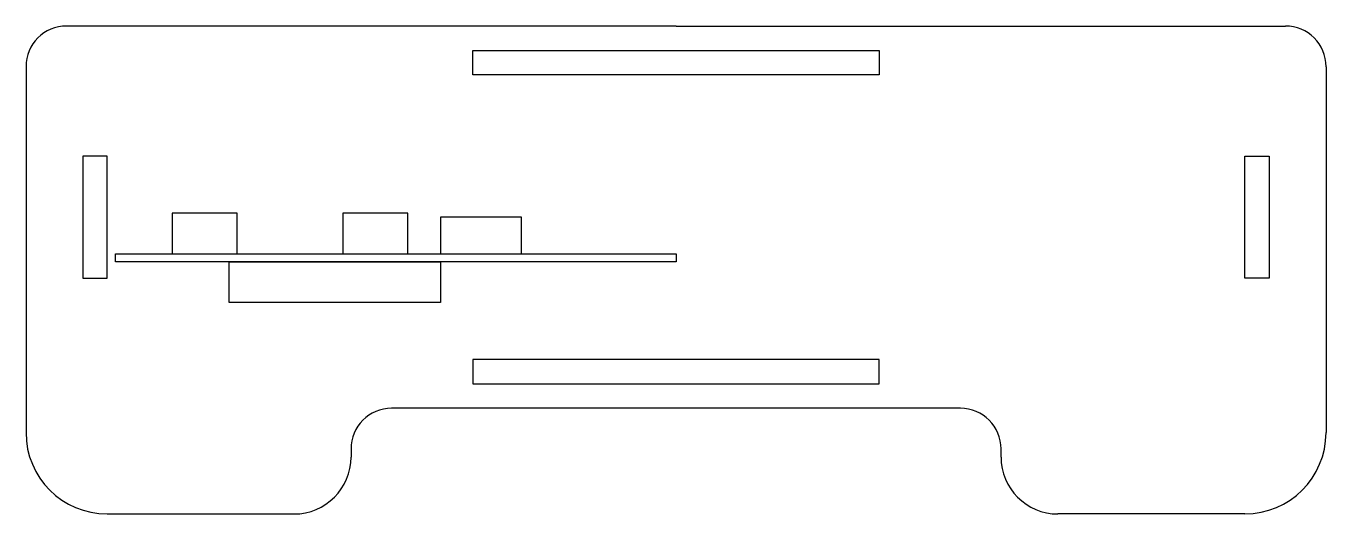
# Model space of a CAD drawing. Header units: millimetres. Extents: x -80 to 80, y -18 to 42.
import ezdxf

# ---------------------------------------------------------------- set-up
doc = ezdxf.new("R2010")
doc.units = ezdxf.units.MM
doc.layers.get('0').update_dxf_attribs({"linetype": 'CONTINUOUS', "true_color": 0x000000})
doc.layers.add('Bauteile', color=1, linetype='CONTINUOUS', true_color=0xff0000)

msp = doc.modelspace()

# ---------------------------------------------------------------- linework, layer by layer
for p, q in [((0, 42), (-75, 42)), ((0, 42), (75, 42)), ((-25, 36), (-25, 39)), ((-25, 39), (25, 39)), ((25, 39), (25, 36)), ((-80, 37), (-80, -8)), ((80, 37), (80, -8)), ((25, 36), (-25, 36)), ((-70, 26), (-73, 26)), ((-73, 26), (-73, 11)), ((-70, 11), (-70, 26)), ((70, 26), (73, 26)), ((70, 11), (70, 26)), ((73, 26), (73, 11)), ((-54, 19), (-62, 19)), ((-62, 19), (-62, 14)), ((-54, 14), (-54, 19)), ((-33, 19), (-41, 19)), ((-41, 19), (-41, 14)), ((-33, 14), (-33, 19)), ((-19, 18.5), (-29, 18.5)), ((-29, 18.5), (-29, 14)), ((-19, 14), (-19, 18.5)), ((-62, 14), (-54, 14)), ((-55, 13), (-29, 13)), ((-55, 8), (-55, 13)), ((-41, 14), (-33, 14)), ((-29, 14), (-19, 14)), ((-29, 13), (-29, 8)), ((-73, 11), (-70, 11)), ((73, 11), (70, 11)), ((-29, 8), (-55, 8)), ((25, 1), (-25, 1)), ((-25, 1), (-25, -2)), ((25, -2), (25, 1)), ((-25, -2), (25, -2)), ((35, -5), (-35, -5)), ((-40, -10), (-40, -11)), ((40, -11), (40, -10)), ((-70, -18), (-47, -18)), ((70, -18), (47, -18))]:
    msp.add_line(p, q)
for centre, radius, start, end in [((-75, 37), 5, 90, 180), ((75, 37), 5, 360, 90), ((-35, -10), 5, 90, 180), ((35, -10), 5, 360, 90), ((-70, -8), 10, 180, 270), ((70, -8), 10, 270, 360), ((-47, -11), 7, 270, 360), ((47, -11), 7, 180, 270)]:
    msp.add_arc(centre, radius, start, end)
at = {"layer": 'Bauteile'}
for p, q in [((-69, 13), (-69, 14)), ((-69, 14), (0, 14)), ((0, 13), (-69, 13)), ((0, 14), (0, 13))]:
    msp.add_line(p, q, dxfattribs=at)

doc.saveas('drawing.dxf')
